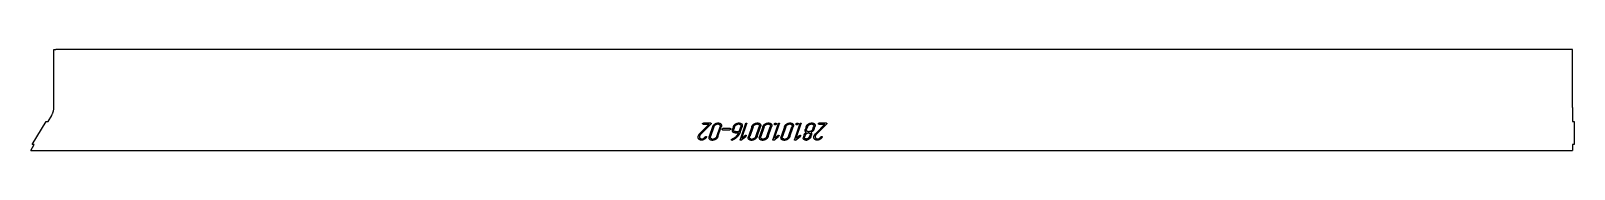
# Model space of a CAD drawing. Header units: millimetres. Extents: x 65 to 1394, y 57 to 144.
import ezdxf

# ---------------------------------------------------------------- set-up
doc = ezdxf.new("R2010")
doc.units = ezdxf.units.MM
doc.linetypes.add('K5LT_BASIC', pattern=[0])
doc.layers.add('Engraving', color=7, linetype='Continuous')

msp = doc.modelspace()

# ---------------------------------------------------------------- linework, layer by layer
at = {"color": 150, "linetype": 'K5LT_BASIC', "lineweight": 25, "true_color": 0x0080ff}
for p, q in [((84.6, 143.9), (86.4, 143.9)), ((84.6, 93.9), (84.6, 143.9)), ((1392.1, 143.9), (86.4, 143.9)), ((1392.1, 93.9), (1392.1, 143.9)), ((1392.1, 93.9), (1392.1, 86.9)), ((66, 61.9), (77.9, 81.9)), ((77.9, 81.9), (79.7, 81.9)), ((79.7, 81.9), (82.7, 86.9)), ((1392.1, 86.9), (1392.1, 81.9)), ((1392.1, 81.9), (1393.6, 81.9)), ((1393.6, 81.9), (1393.6, 61.9)), ((64.8, 56.9), (67.7, 61.9)), ((64.8, 56.9), (1392.1, 56.9)), ((67.7, 61.9), (66, 61.9)), ((1392.1, 61.9), (1392.1, 56.9)), ((1393.6, 61.9), (1392.1, 61.9))]:
    msp.add_line(p, q, dxfattribs=at)
msp.add_open_spline([(82.7, 86.9), (82.8, 87.2), (83, 87.8), (83.4, 88.6), (83.8, 89.5), (84.1, 90.4), (84.3, 91.3), (84.5, 92.2), (84.6, 93.1), (84.6, 93.6), (84.6, 93.9)], degree=3, dxfattribs=at)
at = {"layer": 'Engraving', "color": 150, "linetype": 'K5LT_BASIC', "lineweight": 25, "true_color": 0x0080ff}
for p, q in [((650.3, 80.5), (643.9, 80.5)), ((657.1, 80.5), (656.1, 80.5)), ((675, 80.5), (673.9, 80.5)), ((680.1, 80), (675.4, 66.2)), ((676.9, 67.5), (681.2, 80)), ((690.9, 80.5), (689.8, 80.5)), ((700.4, 80.5), (699.3, 80.5)), ((708.3, 80), (703.6, 66.2)), ((705.1, 67.5), (709.4, 80)), ((719.1, 80.5), (718, 80.5)), ((726.9, 80), (722.3, 66.2)), ((723.8, 67.5), (728, 80)), ((737.7, 80.5), (736.7, 80.5)), ((749.9, 80.5), (743.6, 80.5)), ((648.9, 79.5), (640.9, 71.5)), ((641, 70.1), (641.3, 70.5)), ((641.3, 70.5), (641.6, 70.9)), ((641.6, 70.9), (650.4, 79.7)), ((643.6, 79.5), (648.9, 79.5)), ((646.4, 68.2), (646.5, 68.4)), ((651.8, 77.3), (648.9, 68.9)), ((652.9, 77.3), (650, 68.9)), ((651.4, 66.7), (652.5, 66.7)), ((655.3, 68.9), (658.2, 77.3)), ((656.8, 79.5), (655.7, 79.5)), ((656.4, 68.9), (659.2, 77.3)), ((660.3, 74.7), (666.7, 74.7)), ((667, 75.8), (660.7, 75.8)), ((668.8, 66.8), (668.5, 66.7)), ((669, 66.9), (668.8, 66.8)), ((669.7, 77.3), (669, 75.2)), ((669.6, 67.1), (669, 66.9)), ((670.7, 77.3), (670, 75.2)), ((671.1, 72), (674.2, 72)), ((671.4, 73.1), (674.6, 73.1)), ((674.6, 79.5), (673.6, 79.5)), ((674.6, 73.1), (676, 77.3)), ((675.5, 72.6), (677.1, 77.3)), ((676.2, 65.8), (680.5, 69)), ((680, 69.8), (676.9, 67.5)), ((685.5, 77.3), (682.7, 68.9)), ((686.6, 77.3), (683.7, 68.9)), ((685.1, 66.7), (686.2, 66.7)), ((689, 68.9), (691.9, 77.3)), ((690.5, 79.5), (689.5, 79.5)), ((690.1, 68.9), (693, 77.3)), ((695.1, 77.3), (692.2, 68.9)), ((696.1, 77.3), (693.3, 68.9)), ((694.7, 66.7), (695.7, 66.7)), ((698.6, 68.9), (701.4, 77.3)), ((700, 79.5), (699, 79.5)), ((699.6, 68.9), (702.5, 77.3)), ((704.4, 65.8), (708.6, 69)), ((708.1, 69.8), (705.1, 67.5)), ((713.7, 77.3), (710.8, 68.9)), ((714.8, 77.3), (711.9, 68.9)), ((713.3, 66.7), (714.4, 66.7)), ((717.2, 68.9), (720.1, 77.3)), ((718.7, 79.5), (717.6, 79.5)), ((718.3, 68.9), (721.2, 77.3)), ((723, 65.8), (727.3, 69)), ((726.8, 69.8), (723.8, 67.5)), ((729.9, 68.2), (729.8, 67.6)), ((730, 68.9), (729.9, 68.5)), ((729.9, 68.5), (729.9, 68.2)), ((730.4, 69.9), (730, 68.9)), ((731.5, 69.9), (731.1, 68.9)), ((732.4, 77.3), (731.7, 75.2)), ((733.5, 77.3), (732.7, 75.2)), ((734.1, 73.1), (735.2, 73.1)), ((735.3, 68.9), (735.7, 69.9)), ((737.3, 79.5), (736.3, 79.5)), ((736.4, 68.8), (736.8, 69.9)), ((738, 75.2), (738.7, 77.3)), ((739.1, 75.2), (739.8, 77.3)), ((748.5, 79.5), (740.6, 71.5)), ((740.6, 70.1), (740.9, 70.5)), ((740.9, 70.5), (741.2, 70.9)), ((741.2, 70.9), (750.1, 79.7)), ((743.2, 79.5), (748.5, 79.5)), ((746, 68.2), (746.1, 68.4)), ((651, 65.7), (652.1, 65.7)), ((668.3, 65.7), (668.6, 65.7)), ((684.8, 65.7), (685.8, 65.7)), ((694.3, 65.7), (695.4, 65.7)), ((713, 65.7), (714, 65.7)), ((732.1, 65.7), (732.5, 65.7)), ((732.5, 65.7), (732.8, 65.7)), ((732.8, 65.7), (733.5, 65.9))]:
    msp.add_line(p, q, dxfattribs=at)
for points in [[(643.2, 80), (643.3, 80.2), (643.5, 80.3)], [(643.3, 79.6), (643.2, 79.8), (643.2, 80)], [(643.5, 80.3), (643.7, 80.5), (643.9, 80.5)], [(650.3, 80.5), (650.5, 80.5), (650.6, 80.3)], [(650.6, 79.9), (650.5, 79.8), (650.4, 79.7)], [(650.6, 80.3), (650.7, 80.2), (650.6, 79.9)], [(653.5, 79.6), (654.8, 80.5), (656.1, 80.5)], [(657.1, 80.5), (658.4, 80.5), (659, 79.6)], [(671.4, 79.6), (672.6, 80.5), (673.9, 80.5)], [(675, 80.5), (676.2, 80.5), (676.9, 79.6)], [(680.1, 80), (680.2, 80.2), (680.4, 80.4)], [(680.4, 80.4), (680.6, 80.5), (680.8, 80.5)], [(680.8, 80.5), (680.9, 80.5), (681.2, 80.4)], [(681.2, 80.4), (681.3, 80.3), (681.2, 80)], [(687.2, 79.6), (688.5, 80.5), (689.8, 80.5)], [(690.9, 80.5), (692.1, 80.5), (692.8, 79.6)], [(696.8, 79.6), (698, 80.5), (699.3, 80.5)], [(700.4, 80.5), (701.6, 80.5), (702.3, 79.6)], [(705, 79.7), (705.1, 80), (705.4, 80.3)], [(705.4, 80.3), (705.7, 80.5), (706.1, 80.5)], [(706.1, 80.5), (706.5, 80.5), (706.6, 80.3)], [(706.6, 80.3), (706.7, 80), (706.6, 79.7)], [(708.3, 80), (708.4, 80.2), (708.6, 80.4)], [(708.6, 80.4), (708.8, 80.5), (709, 80.5)], [(709, 80.5), (709.1, 80.5), (709.3, 80.4)], [(709.3, 80.4), (709.4, 80.3), (709.4, 80)], [(715.4, 79.6), (716.7, 80.5), (718, 80.5)], [(719.1, 80.5), (720.3, 80.5), (720.9, 79.6)], [(723.7, 79.7), (723.8, 80), (724.1, 80.3)], [(724.1, 80.3), (724.4, 80.5), (724.7, 80.5)], [(724.7, 80.5), (725.1, 80.5), (725.3, 80.3)], [(725.3, 80.3), (725.4, 80), (725.3, 79.7)], [(726.9, 80), (727, 80.2), (727.2, 80.4)], [(727.2, 80.4), (727.4, 80.5), (727.7, 80.5)], [(727.7, 80.5), (727.8, 80.5), (728, 80.4)], [(728, 80.4), (728.1, 80.3), (728, 80)], [(734.1, 79.6), (735.3, 80.5), (736.7, 80.5)], [(737.7, 80.5), (738.9, 80.5), (739.6, 79.6)], [(742.8, 80), (742.9, 80.2), (743.1, 80.3)], [(742.9, 79.6), (742.8, 79.8), (742.8, 80)], [(743.1, 80.3), (743.3, 80.5), (743.6, 80.5)], [(749.9, 80.5), (750.1, 80.5), (750.2, 80.3)], [(750.2, 79.9), (750.2, 79.8), (750.1, 79.7)], [(750.2, 80.3), (750.3, 80.2), (750.2, 79.9)], [(639.9, 66.7), (639, 67.8), (639.5, 69.3)], [(639.5, 69.3), (639.7, 69.8), (640, 70.3)], [(642.2, 65.7), (640.7, 65.7), (639.9, 66.7)], [(640, 70.3), (640.3, 70.8), (640.9, 71.5)], [(640.6, 69.3), (640.2, 68.3), (640.8, 67.5)], [(641, 70.1), (640.7, 69.7), (640.6, 69.3)], [(640.8, 67.5), (641.1, 67.2), (641.6, 67)], [(641.6, 67), (642, 66.8), (642.5, 66.8)], [(642.5, 66.8), (643.3, 66.8), (644, 67.2)], [(643.6, 79.5), (643.4, 79.5), (643.3, 79.6)], [(644, 67.2), (644.8, 67.6), (645.5, 68.6)], [(646.4, 68.2), (645.5, 66.9), (644.4, 66.3)], [(645.5, 68.6), (645.6, 68.7), (645.8, 68.8)], [(645.8, 68.8), (645.9, 68.9), (646.1, 68.9)], [(646.1, 68.9), (646.3, 68.9), (646.5, 68.8)], [(646.5, 68.8), (646.6, 68.6), (646.5, 68.4)], [(649.1, 66.6), (648.5, 67.5), (648.9, 68.9)], [(651, 65.7), (649.7, 65.7), (649.1, 66.6)], [(650.1, 67.4), (649.7, 68), (650, 68.9)], [(651.4, 66.7), (650.5, 66.7), (650.1, 67.4)], [(651.8, 77.3), (652.3, 78.6), (653.5, 79.6)], [(654.7, 66.6), (653.4, 65.7), (652.1, 65.7)], [(654.2, 67.4), (653.3, 66.7), (652.5, 66.7)], [(652.9, 77.3), (653.2, 78.2), (654, 78.9)], [(654, 78.9), (654.9, 79.5), (655.7, 79.5)], [(655.3, 68.9), (655, 68), (654.2, 67.4)], [(656.4, 68.9), (655.9, 67.6), (654.7, 66.6)], [(656.8, 79.5), (657.6, 79.5), (658, 78.8)], [(658, 78.8), (658.5, 78.2), (658.2, 77.3)], [(659, 79.6), (659.7, 78.7), (659.2, 77.3)], [(660, 74.9), (659.9, 75), (660, 75.2)], [(660, 75.2), (660, 75.4), (660.2, 75.6)], [(660.3, 74.7), (660.1, 74.7), (660, 74.9)], [(660.2, 75.6), (660.4, 75.8), (660.7, 75.8)], [(667.1, 74.9), (666.9, 74.7), (666.7, 74.7)], [(667, 75.8), (667.3, 75.8), (667.4, 75.6)], [(667.4, 75.2), (667.3, 75.1), (667.1, 74.9)], [(667.4, 75.6), (667.5, 75.4), (667.4, 75.2)], [(668, 66.2), (668.1, 66.4), (668.2, 66.5)], [(668.2, 66.5), (668.3, 66.6), (668.5, 66.7)], [(673, 68.6), (671.1, 66.6), (668.6, 65.7)], [(669.1, 73), (668.5, 73.9), (669, 75.2)], [(671.1, 72), (669.7, 72), (669.1, 73)], [(669.6, 67.1), (670.1, 67.4), (670.5, 67.7)], [(669.7, 77.3), (670.1, 78.7), (671.4, 79.6)], [(670.1, 73.7), (669.7, 74.3), (670, 75.2)], [(671.4, 73.1), (670.5, 73.1), (670.1, 73.7)], [(670.5, 67.7), (671.4, 68.2), (672.3, 69.1)], [(670.7, 77.3), (671, 78.2), (671.9, 78.8)], [(671.9, 78.8), (672.7, 79.5), (673.6, 79.5)], [(672.3, 69.1), (672.9, 69.8), (673.5, 70.6)], [(675.5, 72.6), (674.7, 70.4), (673, 68.6)], [(673.5, 70.6), (674, 71.4), (674.2, 72)], [(674.6, 79.5), (675.5, 79.5), (675.9, 78.8)], [(675.9, 78.8), (676.3, 78.2), (676, 77.3)], [(676.9, 79.6), (677.6, 78.7), (677.1, 77.3)], [(680, 69.8), (680.2, 69.9), (680.4, 69.9)], [(680.4, 69.9), (680.6, 69.9), (680.7, 69.8)], [(680.7, 69.4), (680.7, 69.3), (680.5, 69)], [(680.7, 69.8), (680.8, 69.6), (680.7, 69.4)], [(682.8, 66.6), (682.2, 67.5), (682.7, 68.9)], [(684.8, 65.7), (683.5, 65.7), (682.8, 66.6)], [(683.8, 67.4), (683.4, 68), (683.7, 68.9)], [(685.1, 66.7), (684.3, 66.7), (683.8, 67.4)], [(685.5, 77.3), (686, 78.6), (687.2, 79.6)], [(688.4, 66.6), (687.2, 65.7), (685.8, 65.7)], [(687.9, 67.4), (687.1, 66.7), (686.2, 66.7)], [(686.6, 77.3), (686.9, 78.2), (687.8, 78.9)], [(687.8, 78.9), (688.6, 79.5), (689.5, 79.5)], [(689, 68.9), (688.7, 68), (687.9, 67.4)], [(690.1, 68.9), (689.7, 67.6), (688.4, 66.6)], [(690.5, 79.5), (691.4, 79.5), (691.8, 78.8)], [(691.8, 78.8), (692.2, 78.2), (691.9, 77.3)], [(692.4, 66.6), (691.7, 67.5), (692.2, 68.9)], [(694.3, 65.7), (693, 65.7), (692.4, 66.6)], [(692.8, 79.6), (693.4, 78.7), (693, 77.3)], [(693.4, 67.4), (693, 68), (693.3, 68.9)], [(694.7, 66.7), (693.8, 66.7), (693.4, 67.4)], [(695.1, 77.3), (695.5, 78.6), (696.8, 79.6)], [(697.9, 66.6), (696.7, 65.7), (695.4, 65.7)], [(697.4, 67.4), (696.6, 66.7), (695.7, 66.7)], [(696.1, 77.3), (696.4, 78.2), (697.3, 78.9)], [(697.3, 78.9), (698.1, 79.5), (699, 79.5)], [(698.6, 68.9), (698.3, 68), (697.4, 67.4)], [(699.6, 68.9), (699.2, 67.6), (697.9, 66.6)], [(700, 79.5), (700.9, 79.5), (701.3, 78.8)], [(701.3, 78.8), (701.7, 78.2), (701.4, 77.3)], [(702.3, 79.6), (703, 78.7), (702.5, 77.3)], [(705.1, 79.2), (704.9, 79.4), (705, 79.7)], [(705.6, 78.9), (705.3, 78.9), (705.1, 79.2)], [(706.3, 79.2), (705.9, 78.9), (705.6, 78.9)], [(706.6, 79.7), (706.6, 79.5), (706.3, 79.2)], [(708.1, 69.8), (708.4, 69.9), (708.6, 69.9)], [(708.6, 69.9), (708.8, 69.9), (708.9, 69.8)], [(708.9, 69.4), (708.9, 69.3), (708.6, 69)], [(708.9, 69.8), (709, 69.6), (708.9, 69.4)], [(711, 66.6), (710.4, 67.5), (710.8, 68.9)], [(713, 65.7), (711.7, 65.7), (711, 66.6)], [(712, 67.4), (711.6, 68), (711.9, 68.9)], [(713.3, 66.7), (712.4, 66.7), (712, 67.4)], [(713.7, 77.3), (714.2, 78.6), (715.4, 79.6)], [(716.6, 66.6), (715.3, 65.7), (714, 65.7)], [(716.1, 67.4), (715.3, 66.7), (714.4, 66.7)], [(714.8, 77.3), (715.1, 78.2), (715.9, 78.9)], [(715.9, 78.9), (716.8, 79.5), (717.6, 79.5)], [(717.2, 68.9), (716.9, 68), (716.1, 67.4)], [(718.3, 68.9), (717.8, 67.6), (716.6, 66.6)], [(718.7, 79.5), (719.5, 79.5), (720, 78.8)], [(720, 78.8), (720.4, 78.2), (720.1, 77.3)], [(720.9, 79.6), (721.6, 78.7), (721.2, 77.3)], [(723.8, 79.2), (723.6, 79.4), (723.7, 79.7)], [(724.2, 78.9), (723.9, 78.9), (723.8, 79.2)], [(724.9, 79.2), (724.6, 78.9), (724.2, 78.9)], [(725.3, 79.7), (725.2, 79.5), (724.9, 79.2)], [(726.8, 69.8), (727, 69.9), (727.2, 69.9)], [(727.2, 69.9), (727.4, 69.9), (727.5, 69.8)], [(727.6, 69.4), (727.5, 69.3), (727.3, 69)], [(727.5, 69.8), (727.6, 69.6), (727.6, 69.4)], [(730.2, 66.6), (729.9, 67.1), (729.8, 67.6)], [(732.1, 65.7), (730.8, 65.7), (730.2, 66.6)], [(730.4, 69.9), (730.7, 70.7), (731.2, 71.3)], [(731.2, 67.4), (730.8, 68), (731.1, 68.9)], [(731.2, 71.3), (731.7, 71.9), (732.4, 72.4)], [(732.5, 66.7), (731.6, 66.7), (731.2, 67.4)], [(731.6, 73.5), (731.4, 74.3), (731.7, 75.2)], [(731.5, 69.9), (731.8, 70.8), (732.6, 71.4)], [(732.4, 72.4), (731.8, 72.8), (731.6, 73.5)], [(732.4, 77.3), (732.8, 78.7), (734.1, 79.6)], [(734.2, 67.4), (733.4, 66.7), (732.5, 66.7)], [(732.8, 73.7), (732.4, 74.3), (732.7, 75.2)], [(732.6, 71.4), (733.5, 72), (734.3, 72)], [(734.1, 73.1), (733.2, 73.1), (732.8, 73.7)], [(733.5, 77.3), (733.8, 78.2), (734.6, 78.8)], [(734.7, 66.6), (734.1, 66.1), (733.5, 65.9)], [(735.3, 68.9), (735, 68), (734.2, 67.4)], [(734.3, 72), (735.2, 72), (735.6, 71.4)], [(734.6, 78.8), (735.4, 79.5), (736.3, 79.5)], [(736.4, 68.8), (736, 67.6), (734.7, 66.6)], [(736.9, 73.7), (736.1, 73.1), (735.2, 73.1)], [(735.6, 71.4), (736, 70.8), (735.7, 69.9)], [(738.1, 73.7), (737.4, 72.9), (736.4, 72.4)], [(736.4, 72.4), (736.8, 72), (736.9, 71.3)], [(736.9, 71.3), (737, 70.7), (736.8, 69.9)], [(738, 75.2), (737.7, 74.3), (736.9, 73.7)], [(737.3, 79.5), (738.2, 79.5), (738.6, 78.8)], [(739.1, 75.2), (738.8, 74.4), (738.1, 73.7)], [(738.6, 78.8), (739, 78.2), (738.7, 77.3)], [(739.5, 66.7), (738.6, 67.8), (739.1, 69.3)], [(739.1, 69.3), (739.3, 69.8), (739.6, 70.3)], [(741.8, 65.7), (740.3, 65.7), (739.5, 66.7)], [(739.6, 79.6), (740.3, 78.7), (739.8, 77.3)], [(739.6, 70.3), (739.9, 70.8), (740.6, 71.5)], [(740.2, 69.3), (739.8, 68.3), (740.5, 67.5)], [(740.6, 70.1), (740.3, 69.7), (740.2, 69.3)], [(740.5, 67.5), (740.7, 67.2), (741.2, 67)], [(741.2, 67), (741.6, 66.8), (742.1, 66.8)], [(742.1, 66.8), (742.9, 66.8), (743.6, 67.2)], [(743.2, 79.5), (743, 79.5), (742.9, 79.6)], [(743.6, 67.2), (744.4, 67.6), (745.1, 68.6)], [(746, 68.2), (745.1, 66.9), (744, 66.3)], [(745.1, 68.6), (745.3, 68.7), (745.4, 68.8)], [(745.4, 68.8), (745.5, 68.9), (745.7, 68.9)], [(745.7, 68.9), (746, 68.9), (746.1, 68.8)], [(746.1, 68.8), (746.2, 68.6), (746.1, 68.4)], [(644.4, 66.3), (643.3, 65.7), (642.2, 65.7)], [(668, 65.8), (668, 66), (668, 66.2)], [(668.3, 65.7), (668.1, 65.7), (668, 65.8)], [(675.5, 65.8), (675.4, 66), (675.4, 66.2)], [(675.8, 65.7), (675.6, 65.7), (675.5, 65.8)], [(676.2, 65.8), (676, 65.7), (675.8, 65.7)], [(703.6, 65.8), (703.5, 66), (703.6, 66.2)], [(704, 65.7), (703.8, 65.7), (703.6, 65.8)], [(704.4, 65.8), (704.2, 65.7), (704, 65.7)], [(722.3, 65.8), (722.2, 66), (722.3, 66.2)], [(722.6, 65.7), (722.4, 65.7), (722.3, 65.8)], [(723, 65.8), (722.8, 65.7), (722.6, 65.7)], [(744, 66.3), (742.9, 65.7), (741.8, 65.7)]]:
    msp.add_open_spline(points, degree=2, dxfattribs=at)

doc.saveas('drawing.dxf')
